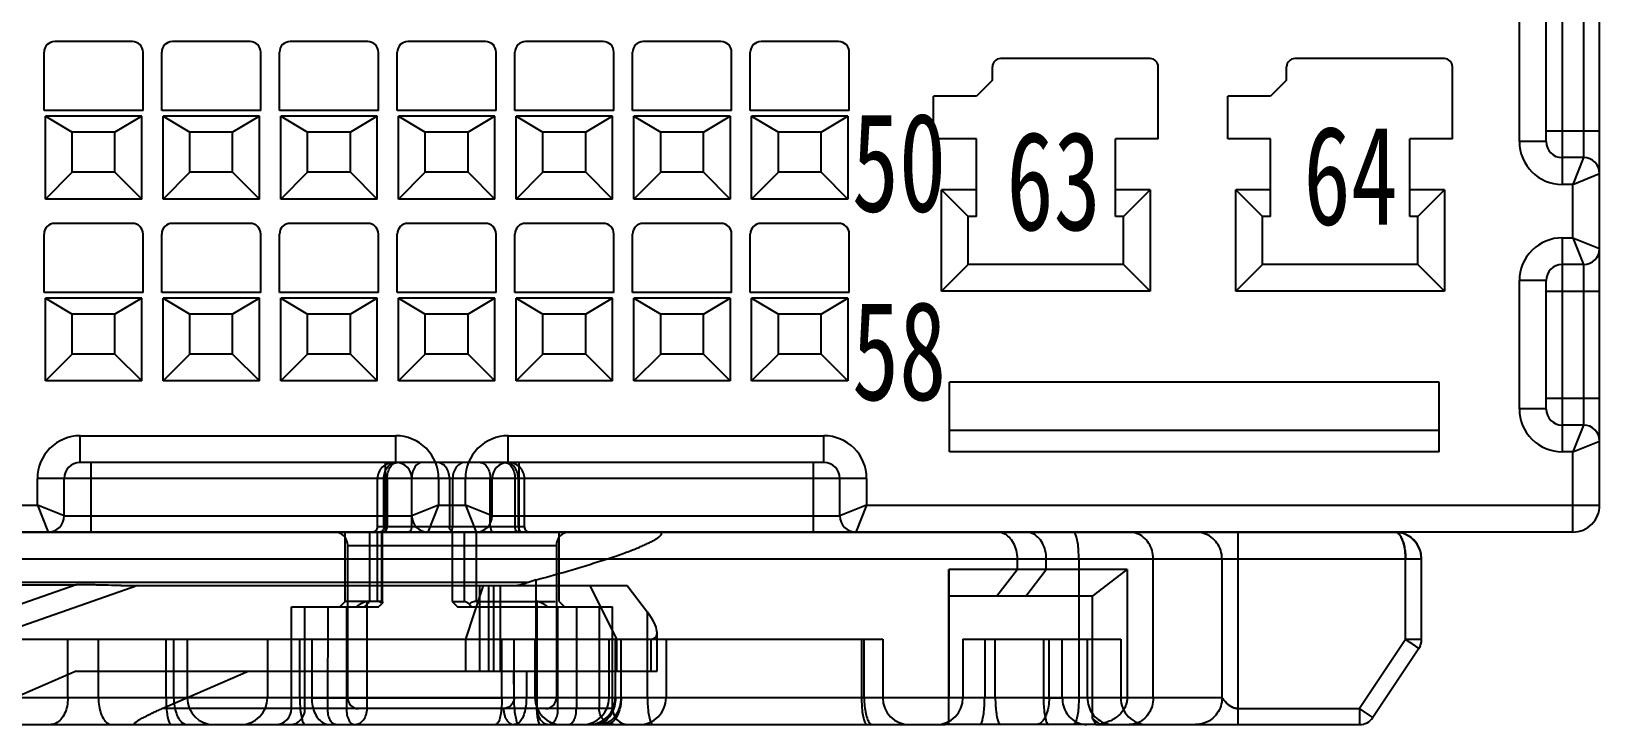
# Model space of a CAD drawing. Header units: inches. Extents: x 47316 to 59086, y 3141 to 11743.
# Drawn here: x 54623.1 to 54678.5, y 8585.9 to 8610.3 of the extents above; entities that cross this region are included whole.
import ezdxf

# ---------------------------------------------------------------- set-up
doc = ezdxf.new("R2010")
doc.units = ezdxf.units.IN
doc.header["$MEASUREMENT"] = 0
doc.layers.add('___SHELL', color=7, linetype='Continuous')
doc.styles.add('MtX_SimHei', font='')
doc.styles.get('MtX_SimHei').set_extended_font_data('SimHei')

msp = doc.modelspace()

# ---------------------------------------------------------------- linework, layer by layer
at = {"layer": '___SHELL', "color": 0, "lineweight": -2}
for p, q in [((54678.481, 8593.603), (54678.481, 8644.816)), ((54677.158, 8627.619), (54677.158, 8604.942)), ((54677.914, 8626.674), (54677.914, 8605.887)), ((54675.646, 8606.453), (54675.646, 8626.107)), ((54676.591, 8606.453), (54676.591, 8626.107)), ((54626.654, 8609.987), (54623.914, 8609.987)), ((54630.811, 8609.987), (54628.071, 8609.987)), ((54634.969, 8609.987), (54632.229, 8609.987)), ((54639.126, 8609.987), (54636.386, 8609.987)), ((54643.284, 8609.987), (54640.544, 8609.987)), ((54647.441, 8609.987), (54644.701, 8609.987)), ((54651.599, 8609.987), (54648.859, 8609.987)), ((54623.536, 8607.55), (54623.536, 8609.609)), ((54627.032, 8607.55), (54627.032, 8609.609)), ((54627.693, 8607.55), (54627.693, 8609.609)), ((54631.189, 8607.55), (54631.189, 8609.609)), ((54631.851, 8607.55), (54631.851, 8609.609)), ((54635.347, 8607.55), (54635.347, 8609.609)), ((54636.008, 8607.55), (54636.008, 8609.609)), ((54639.504, 8607.55), (54639.504, 8609.609)), ((54640.166, 8607.55), (54640.166, 8609.609)), ((54643.662, 8607.55), (54643.662, 8609.609)), ((54644.323, 8607.55), (54644.323, 8609.609)), ((54647.819, 8607.55), (54647.819, 8609.609)), ((54648.481, 8607.55), (54648.481, 8609.609)), ((54651.977, 8607.55), (54651.977, 8609.609)), ((54662.607, 8609.383), (54657.315, 8609.383)), ((54673, 8609.383), (54667.709, 8609.383)), ((54657.032, 8608.627), (54657.032, 8609.099)), ((54662.89, 8606.548), (54662.89, 8609.099)), ((54667.425, 8608.627), (54667.425, 8609.099)), ((54673.284, 8606.548), (54673.284, 8609.099)), ((54657.032, 8608.627), (54656.465, 8608.06)), ((54667.425, 8608.627), (54666.859, 8608.06)), ((54656.465, 8608.06), (54654.953, 8608.06)), ((54654.953, 8606.548), (54654.953, 8608.06)), ((54666.859, 8608.06), (54665.347, 8608.06)), ((54665.347, 8606.548), (54665.347, 8608.06)), ((54627.032, 8607.55), (54623.536, 8607.55)), ((54626.985, 8607.351), (54623.583, 8607.351)), ((54623.583, 8607.351), (54624.528, 8606.784)), ((54623.583, 8604.422), (54623.583, 8607.351)), ((54626.985, 8607.351), (54626.04, 8606.784)), ((54626.985, 8604.422), (54626.985, 8607.351)), ((54631.189, 8607.55), (54627.693, 8607.55)), ((54631.142, 8607.351), (54627.74, 8607.351)), ((54627.74, 8607.351), (54628.685, 8606.784)), ((54627.74, 8604.422), (54627.74, 8607.351)), ((54631.142, 8607.351), (54630.197, 8606.784)), ((54631.142, 8604.422), (54631.142, 8607.351)), ((54635.347, 8607.55), (54631.851, 8607.55)), ((54635.299, 8607.351), (54631.898, 8607.351)), ((54631.898, 8607.351), (54632.843, 8606.784)), ((54631.898, 8604.422), (54631.898, 8607.351)), ((54635.299, 8607.351), (54634.355, 8606.784)), ((54635.299, 8604.422), (54635.299, 8607.351)), ((54639.504, 8607.55), (54636.008, 8607.55)), ((54639.457, 8607.351), (54636.055, 8607.351)), ((54636.055, 8607.351), (54637, 8606.784)), ((54636.055, 8604.422), (54636.055, 8607.351)), ((54639.457, 8607.351), (54638.512, 8606.784)), ((54639.457, 8604.422), (54639.457, 8607.351)), ((54643.662, 8607.55), (54640.166, 8607.55)), ((54643.614, 8607.351), (54640.213, 8607.351)), ((54640.213, 8607.351), (54641.158, 8606.784)), ((54640.213, 8604.422), (54640.213, 8607.351)), ((54643.614, 8607.351), (54642.67, 8606.784)), ((54643.614, 8604.422), (54643.614, 8607.351)), ((54647.819, 8607.55), (54644.323, 8607.55)), ((54647.772, 8607.351), (54644.37, 8607.351)), ((54644.37, 8607.351), (54645.315, 8606.784)), ((54644.37, 8604.422), (54644.37, 8607.351)), ((54646.827, 8606.784), (54647.772, 8607.351)), ((54647.772, 8607.351), (54647.772, 8604.422)), ((54651.977, 8607.55), (54648.481, 8607.55)), ((54651.929, 8607.351), (54648.528, 8607.351)), ((54648.528, 8607.351), (54649.473, 8606.784)), ((54648.528, 8604.422), (54648.528, 8607.351)), ((54650.985, 8606.784), (54651.929, 8607.351)), ((54651.929, 8607.351), (54651.929, 8604.422)), ((54626.04, 8606.784), (54624.528, 8606.784)), ((54624.528, 8605.367), (54624.528, 8606.784)), ((54626.04, 8605.367), (54626.04, 8606.784)), ((54630.197, 8606.784), (54628.685, 8606.784)), ((54628.685, 8605.367), (54628.685, 8606.784)), ((54630.197, 8605.367), (54630.197, 8606.784)), ((54634.355, 8606.784), (54632.843, 8606.784)), ((54632.843, 8605.367), (54632.843, 8606.784)), ((54634.355, 8605.367), (54634.355, 8606.784)), ((54638.512, 8606.784), (54637, 8606.784)), ((54637, 8605.367), (54637, 8606.784)), ((54638.512, 8605.367), (54638.512, 8606.784)), ((54642.67, 8606.784), (54641.158, 8606.784)), ((54641.158, 8605.367), (54641.158, 8606.784)), ((54642.67, 8605.367), (54642.67, 8606.784)), ((54646.827, 8606.784), (54645.315, 8606.784)), ((54645.315, 8605.367), (54645.315, 8606.784)), ((54646.827, 8605.367), (54646.827, 8606.784)), ((54650.985, 8606.784), (54649.473, 8606.784)), ((54649.473, 8605.367), (54649.473, 8606.784)), ((54650.985, 8605.367), (54650.985, 8606.784)), ((54656.465, 8606.548), (54654.953, 8606.548)), ((54656.465, 8603.808), (54656.465, 8606.548)), ((54662.89, 8606.548), (54661.378, 8606.548)), ((54661.378, 8603.808), (54661.378, 8606.548)), ((54666.859, 8606.548), (54665.347, 8606.548)), ((54666.859, 8603.808), (54666.859, 8606.548)), ((54673.284, 8606.548), (54671.772, 8606.548)), ((54671.772, 8603.808), (54671.772, 8606.548)), ((54676.591, 8606.831), (54678.481, 8606.831)), ((54676.591, 8606.453), (54675.646, 8606.453)), ((54677.914, 8605.887), (54677.158, 8605.887)), ((54677.914, 8605.887), (54677.536, 8604.942)), ((54623.583, 8604.422), (54624.528, 8605.367)), ((54626.04, 8605.367), (54624.528, 8605.367)), ((54626.04, 8605.367), (54626.985, 8604.422)), ((54627.74, 8604.422), (54628.685, 8605.367)), ((54630.197, 8605.367), (54628.685, 8605.367)), ((54630.197, 8605.367), (54631.142, 8604.422)), ((54631.898, 8604.422), (54632.843, 8605.367)), ((54634.355, 8605.367), (54632.843, 8605.367)), ((54634.355, 8605.367), (54635.299, 8604.422)), ((54636.055, 8604.422), (54637, 8605.367)), ((54638.512, 8605.367), (54637, 8605.367)), ((54638.512, 8605.367), (54639.457, 8604.422)), ((54640.213, 8604.422), (54641.158, 8605.367)), ((54642.67, 8605.367), (54641.158, 8605.367)), ((54642.67, 8605.367), (54643.614, 8604.422)), ((54644.37, 8604.422), (54645.315, 8605.367)), ((54646.827, 8605.367), (54645.315, 8605.367)), ((54646.827, 8605.367), (54647.772, 8604.422)), ((54648.528, 8604.422), (54649.473, 8605.367)), ((54650.985, 8605.367), (54649.473, 8605.367)), ((54650.985, 8605.367), (54651.929, 8604.422)), ((54677.536, 8604.942), (54677.158, 8604.942)), ((54677.536, 8604.942), (54678.481, 8605.32)), ((54677.536, 8603.052), (54677.536, 8604.942)), ((54626.985, 8604.422), (54623.583, 8604.422)), ((54631.142, 8604.422), (54627.74, 8604.422)), ((54635.299, 8604.422), (54631.898, 8604.422)), ((54639.457, 8604.422), (54636.055, 8604.422)), ((54643.614, 8604.422), (54640.213, 8604.422)), ((54647.772, 8604.422), (54644.37, 8604.422)), ((54651.929, 8604.422), (54648.528, 8604.422)), ((54656.465, 8604.753), (54655.236, 8604.753)), ((54655.236, 8604.753), (54656.181, 8603.808)), ((54655.236, 8601.162), (54655.236, 8604.753)), ((54662.607, 8604.753), (54661.378, 8604.753)), ((54661.662, 8603.808), (54662.607, 8604.753)), ((54662.607, 8604.753), (54662.607, 8601.162)), ((54666.859, 8604.753), (54665.63, 8604.753)), ((54665.63, 8604.753), (54666.575, 8603.808)), ((54665.63, 8601.162), (54665.63, 8604.753)), ((54673, 8604.753), (54671.772, 8604.753)), ((54672.055, 8603.808), (54673, 8604.753)), ((54673, 8604.753), (54673, 8601.162)), ((54656.465, 8603.808), (54656.181, 8603.808)), ((54656.181, 8602.107), (54656.181, 8603.808)), ((54661.662, 8603.808), (54661.378, 8603.808)), ((54661.662, 8602.107), (54661.662, 8603.808)), ((54666.859, 8603.808), (54666.575, 8603.808)), ((54666.575, 8602.107), (54666.575, 8603.808)), ((54672.055, 8603.808), (54671.772, 8603.808)), ((54672.055, 8602.107), (54672.055, 8603.808)), ((54626.654, 8603.562), (54623.914, 8603.562)), ((54630.811, 8603.562), (54628.071, 8603.562)), ((54634.969, 8603.562), (54632.229, 8603.562)), ((54639.126, 8603.562), (54636.386, 8603.562)), ((54643.284, 8603.562), (54640.544, 8603.562)), ((54647.441, 8603.562), (54644.701, 8603.562)), ((54651.599, 8603.562), (54648.859, 8603.562)), ((54623.536, 8601.124), (54623.536, 8603.184)), ((54627.032, 8601.124), (54627.032, 8603.184)), ((54627.693, 8601.124), (54627.693, 8603.184)), ((54631.189, 8601.124), (54631.189, 8603.184)), ((54631.851, 8601.124), (54631.851, 8603.184)), ((54635.347, 8601.124), (54635.347, 8603.184)), ((54636.008, 8601.124), (54636.008, 8603.184)), ((54639.504, 8601.124), (54639.504, 8603.184)), ((54640.166, 8601.124), (54640.166, 8603.184)), ((54643.662, 8601.124), (54643.662, 8603.184)), ((54644.323, 8601.124), (54644.323, 8603.184)), ((54647.819, 8601.124), (54647.819, 8603.184)), ((54648.481, 8601.124), (54648.481, 8603.184)), ((54651.977, 8601.124), (54651.977, 8603.184)), ((54677.158, 8603.052), (54677.536, 8603.052)), ((54677.158, 8603.052), (54677.158, 8595.493)), ((54677.536, 8603.052), (54677.914, 8602.107)), ((54677.536, 8603.052), (54678.481, 8602.674)), ((54656.181, 8602.107), (54655.236, 8601.162)), ((54661.662, 8602.107), (54656.181, 8602.107)), ((54661.662, 8602.107), (54662.607, 8601.162)), ((54666.575, 8602.107), (54665.63, 8601.162)), ((54672.055, 8602.107), (54666.575, 8602.107)), ((54672.055, 8602.107), (54673, 8601.162)), ((54677.914, 8602.107), (54677.158, 8602.107)), ((54677.914, 8602.107), (54677.914, 8596.438)), ((54676.591, 8601.54), (54675.646, 8601.54)), ((54675.646, 8597.005), (54675.646, 8601.54)), ((54676.591, 8597.005), (54676.591, 8601.54)), ((54627.032, 8601.124), (54623.536, 8601.124)), ((54631.189, 8601.124), (54627.693, 8601.124)), ((54635.347, 8601.124), (54631.851, 8601.124)), ((54639.504, 8601.124), (54636.008, 8601.124)), ((54643.662, 8601.124), (54640.166, 8601.124)), ((54647.819, 8601.124), (54644.323, 8601.124)), ((54651.977, 8601.124), (54648.481, 8601.124)), ((54662.607, 8601.162), (54655.236, 8601.162)), ((54673, 8601.162), (54665.63, 8601.162)), ((54676.591, 8601.162), (54678.481, 8601.162)), ((54626.985, 8600.926), (54623.583, 8600.926)), ((54623.583, 8600.926), (54624.528, 8600.359)), ((54623.583, 8597.997), (54623.583, 8600.926)), ((54626.985, 8600.926), (54626.04, 8600.359)), ((54626.985, 8597.997), (54626.985, 8600.926)), ((54631.142, 8600.926), (54627.74, 8600.926)), ((54627.74, 8600.926), (54628.685, 8600.359)), ((54627.74, 8597.997), (54627.74, 8600.926)), ((54631.142, 8600.926), (54630.197, 8600.359)), ((54631.142, 8597.997), (54631.142, 8600.926)), ((54635.299, 8600.926), (54631.898, 8600.926)), ((54631.898, 8600.926), (54632.843, 8600.359)), ((54631.898, 8597.997), (54631.898, 8600.926)), ((54635.299, 8600.926), (54634.355, 8600.359)), ((54635.299, 8597.997), (54635.299, 8600.926)), ((54639.457, 8600.926), (54636.055, 8600.926)), ((54636.055, 8600.926), (54637, 8600.359)), ((54636.055, 8597.997), (54636.055, 8600.926)), ((54639.457, 8600.926), (54638.512, 8600.359)), ((54639.457, 8597.997), (54639.457, 8600.926)), ((54643.614, 8600.926), (54640.213, 8600.926)), ((54640.213, 8600.926), (54641.158, 8600.359)), ((54640.213, 8597.997), (54640.213, 8600.926)), ((54643.614, 8600.926), (54642.67, 8600.359)), ((54643.614, 8597.997), (54643.614, 8600.926)), ((54647.772, 8600.926), (54644.37, 8600.926)), ((54644.37, 8600.926), (54645.315, 8600.359)), ((54644.37, 8597.997), (54644.37, 8600.926)), ((54646.827, 8600.359), (54647.772, 8600.926)), ((54647.772, 8600.926), (54647.772, 8597.997)), ((54651.929, 8600.926), (54648.528, 8600.926)), ((54648.528, 8600.926), (54649.473, 8600.359)), ((54648.528, 8597.997), (54648.528, 8600.926)), ((54650.985, 8600.359), (54651.929, 8600.926)), ((54651.929, 8600.926), (54651.929, 8597.997)), ((54626.04, 8600.359), (54624.528, 8600.359)), ((54624.528, 8598.942), (54624.528, 8600.359)), ((54626.04, 8598.942), (54626.04, 8600.359)), ((54630.197, 8600.359), (54628.685, 8600.359)), ((54628.685, 8598.942), (54628.685, 8600.359)), ((54630.197, 8598.942), (54630.197, 8600.359)), ((54634.355, 8600.359), (54632.843, 8600.359)), ((54632.843, 8598.942), (54632.843, 8600.359)), ((54634.355, 8598.942), (54634.355, 8600.359)), ((54638.512, 8600.359), (54637, 8600.359)), ((54637, 8598.942), (54637, 8600.359)), ((54638.512, 8598.942), (54638.512, 8600.359)), ((54642.67, 8600.359), (54641.158, 8600.359)), ((54641.158, 8598.942), (54641.158, 8600.359)), ((54642.67, 8598.942), (54642.67, 8600.359)), ((54646.827, 8600.359), (54645.315, 8600.359)), ((54645.315, 8598.942), (54645.315, 8600.359)), ((54646.827, 8598.942), (54646.827, 8600.359)), ((54650.985, 8600.359), (54649.473, 8600.359)), ((54649.473, 8598.942), (54649.473, 8600.359)), ((54650.985, 8598.942), (54650.985, 8600.359)), ((54623.583, 8597.997), (54624.528, 8598.942)), ((54626.04, 8598.942), (54624.528, 8598.942)), ((54626.04, 8598.942), (54626.985, 8597.997)), ((54627.74, 8597.997), (54628.685, 8598.942)), ((54630.197, 8598.942), (54628.685, 8598.942)), ((54630.197, 8598.942), (54631.142, 8597.997)), ((54631.898, 8597.997), (54632.843, 8598.942)), ((54634.355, 8598.942), (54632.843, 8598.942)), ((54634.355, 8598.942), (54635.299, 8597.997)), ((54636.055, 8597.997), (54637, 8598.942)), ((54638.512, 8598.942), (54637, 8598.942)), ((54638.512, 8598.942), (54639.457, 8597.997)), ((54640.213, 8597.997), (54641.158, 8598.942)), ((54642.67, 8598.942), (54641.158, 8598.942)), ((54642.67, 8598.942), (54643.614, 8597.997)), ((54644.37, 8597.997), (54645.315, 8598.942)), ((54646.827, 8598.942), (54645.315, 8598.942)), ((54646.827, 8598.942), (54647.772, 8597.997)), ((54648.528, 8597.997), (54649.473, 8598.942)), ((54650.985, 8598.942), (54649.473, 8598.942)), ((54650.985, 8598.942), (54651.929, 8597.997)), ((54626.985, 8597.997), (54623.583, 8597.997)), ((54631.142, 8597.997), (54627.74, 8597.997)), ((54635.299, 8597.997), (54631.898, 8597.997)), ((54639.457, 8597.997), (54636.055, 8597.997)), ((54643.614, 8597.997), (54640.213, 8597.997)), ((54647.772, 8597.997), (54644.37, 8597.997)), ((54651.929, 8597.997), (54648.528, 8597.997)), ((54672.811, 8597.95), (54655.52, 8597.95)), ((54655.52, 8595.493), (54655.52, 8597.95)), ((54672.811, 8595.493), (54672.811, 8597.95)), ((54676.591, 8597.383), (54678.481, 8597.383)), ((54676.591, 8597.005), (54675.646, 8597.005)), ((54624.811, 8596.06), (54635.961, 8596.06)), ((54624.811, 8595.115), (54624.811, 8596.06)), ((54635.961, 8595.115), (54635.961, 8596.06)), ((54639.929, 8596.06), (54651.079, 8596.06)), ((54639.929, 8595.115), (54639.929, 8596.06)), ((54651.079, 8595.115), (54651.079, 8596.06)), ((54672.811, 8596.25), (54655.52, 8596.25)), ((54677.914, 8596.438), (54677.158, 8596.438)), ((54677.914, 8596.438), (54677.536, 8595.493)), ((54672.811, 8595.493), (54655.52, 8595.493)), ((54677.536, 8595.493), (54677.158, 8595.493)), ((54677.536, 8595.493), (54678.481, 8595.871)), ((54677.536, 8592.658), (54677.536, 8595.493)), ((54635.961, 8595.115), (54624.811, 8595.115)), ((54625.189, 8595.115), (54625.189, 8592.658)), ((54635.583, 8595.115), (54635.583, 8592.658)), ((54639.937, 8595.115), (54635.883, 8595.115)), ((54651.079, 8595.115), (54639.929, 8595.115)), ((54640.307, 8595.115), (54640.307, 8592.658)), ((54650.701, 8595.115), (54650.701, 8592.658)), ((54623.299, 8593.603), (54623.3, 8594.548)), ((54637.473, 8594.548), (54623.299, 8594.548)), ((54624.244, 8593.225), (54624.244, 8594.548)), ((54640.504, 8594.548), (54635.316, 8594.548)), ((54635.316, 8592.847), (54635.316, 8594.548)), ((54635.537, 8592.847), (54635.537, 8594.548)), ((54635.654, 8594.548), (54635.654, 8592.847)), ((54636.523, 8592.847), (54636.523, 8594.548)), ((54636.528, 8593.225), (54636.528, 8594.548)), ((54637.473, 8594.548), (54637.473, 8593.603)), ((54637.854, 8594.548), (54637.854, 8592.847)), ((54637.967, 8594.548), (54637.967, 8592.847)), ((54652.591, 8594.548), (54638.418, 8594.548)), ((54638.418, 8593.603), (54638.418, 8594.548)), ((54639.298, 8592.847), (54639.298, 8594.548)), ((54639.362, 8593.225), (54639.362, 8594.548)), ((54640.167, 8594.548), (54640.167, 8592.847)), ((54640.283, 8594.548), (54640.283, 8592.847)), ((54640.504, 8592.847), (54640.504, 8594.548)), ((54651.646, 8593.225), (54651.646, 8594.548)), ((54652.591, 8594.548), (54652.591, 8593.603)), ((54597.315, 8593.603), (54623.299, 8593.603)), ((54623.299, 8593.603), (54623.677, 8592.658)), ((54624.244, 8593.225), (54623.299, 8593.603)), ((54624.244, 8593.225), (54636.528, 8593.225)), ((54637.473, 8593.603), (54636.528, 8593.225)), ((54637.473, 8593.603), (54637.095, 8592.658)), ((54637.473, 8593.603), (54638.418, 8593.603)), ((54638.418, 8593.603), (54638.796, 8592.658)), ((54639.362, 8593.225), (54638.418, 8593.603)), ((54639.362, 8593.225), (54651.646, 8593.225)), ((54652.591, 8593.603), (54651.646, 8593.225)), ((54652.591, 8593.603), (54652.213, 8592.658)), ((54652.591, 8593.603), (54678.481, 8593.603)), ((54640.504, 8592.847), (54635.316, 8592.847)), ((54636.523, 8592.852), (54635.654, 8592.847)), ((54640.167, 8592.847), (54639.298, 8592.852)), ((54575.504, 8592.658), (54671.247, 8592.658)), ((54677.536, 8592.658), (54598.26, 8592.658)), ((54634.166, 8590.202), (54634.166, 8592.658)), ((54634.26, 8592.186), (54641.63, 8592.186)), ((54634.26, 8586.8), (54634.26, 8592.186)), ((54635.031, 8592.658), (54635.031, 8590.202)), ((54635.318, 8590.202), (54635.318, 8592.658)), ((54635.469, 8590.202), (54635.47, 8592.658)), ((54635.491, 8590.181), (54635.491, 8592.658)), ((54637.945, 8592.658), (54637.945, 8590.202)), ((54638.384, 8590.202), (54638.384, 8592.658)), ((54638.802, 8592.658), (54638.802, 8590.201)), ((54641.63, 8592.186), (54641.63, 8586.8)), ((54641.725, 8590.202), (54641.725, 8592.658)), ((54665.706, 8592.658), (54665.706, 8585.855)), ((54671.558, 8592.605), (54671.248, 8592.658)), ((54671.824, 8592.461), (54671.558, 8592.605)), ((54671.83, 8592.457), (54671.563, 8592.604)), ((54672.025, 8592.249), (54671.824, 8592.461)), ((54672.029, 8592.243), (54671.83, 8592.457)), ((54672.15, 8591.992), (54672.025, 8592.249)), ((54672.151, 8591.987), (54672.029, 8592.243)), ((54580.024, 8591.713), (54672.192, 8591.713)), ((54657.918, 8591.335), (54657.915, 8591.713)), ((54658.936, 8591.335), (54658.936, 8591.713)), ((54660.084, 8591.713), (54660.084, 8586.8)), ((54662.715, 8586.8), (54662.715, 8591.713)), ((54665.143, 8586.8), (54665.143, 8591.713)), ((54671.625, 8588.861), (54671.625, 8591.713)), ((54672.192, 8591.713), (54672.15, 8591.992)), ((54672.192, 8588.861), (54672.192, 8591.713)), ((54661.793, 8591.335), (54655.492, 8591.335)), ((54655.492, 8591.335), (54655.492, 8586.8)), ((54655.496, 8590.39), (54655.492, 8591.335)), ((54657.918, 8591.335), (54657.194, 8590.39)), ((54658.212, 8590.39), (54658.936, 8591.335)), ((54661.793, 8591.335), (54661.793, 8586.8)), ((54640.605, 8590.873), (54609.419, 8590.868)), ((54609.506, 8590.795), (54624.67, 8590.795)), ((54626.846, 8590.768), (54619.287, 8588.123)), ((54624.67, 8590.795), (54619.734, 8589.068)), ((54626.246, 8590.769), (54644.126, 8590.768)), ((54639.042, 8590.768), (54638.427, 8588.879)), ((54638.915, 8590.768), (54638.915, 8587.745)), ((54639.247, 8587.745), (54639.247, 8590.768)), ((54639.422, 8587.745), (54639.422, 8590.768)), ((54639.647, 8590.768), (54639.647, 8587.745)), ((54640.921, 8590.969), (54640.6, 8590.869)), ((54640.921, 8586.8), (54640.921, 8590.969)), ((54642.808, 8590.768), (54643.752, 8588.879)), ((54644.126, 8590.768), (54644.85, 8589.824)), ((54632.276, 8590.013), (54635.35, 8590.013)), ((54632.276, 8586.422), (54632.276, 8590.013)), ((54632.751, 8586.422), (54632.751, 8590.013)), ((54633.554, 8590.013), (54633.55, 8586.422)), ((54634.166, 8590.202), (54633.977, 8590.013)), ((54635.469, 8590.202), (54634.166, 8590.202)), ((54634.213, 8590.013), (54634.213, 8586.422)), ((54634.946, 8586.422), (54634.946, 8590.202)), ((54635.35, 8590.013), (54635.468, 8590.117)), ((54637.945, 8590.202), (54638.384, 8590.202)), ((54638.142, 8590.013), (54643.614, 8590.013)), ((54638.546, 8590.116), (54638.628, 8590.012)), ((54638.802, 8590.201), (54641.589, 8590.201)), ((54640.944, 8590.203), (54640.944, 8586.422)), ((54641.677, 8586.422), (54641.677, 8590.013)), ((54641.725, 8590.202), (54641.914, 8590.013)), ((54642.338, 8590.013), (54642.337, 8586.422)), ((54643.139, 8590.013), (54643.138, 8586.422)), ((54643.614, 8586.422), (54643.614, 8590.013)), ((54655.495, 8585.872), (54655.495, 8590.39)), ((54659.751, 8590.39), (54655.496, 8590.39)), ((54660.57, 8590.392), (54659.751, 8590.39)), ((54660.57, 8586.071), (54660.57, 8590.392)), ((54644.85, 8586.8), (54644.85, 8589.824)), ((54619.142, 8588.879), (54653.158, 8588.879)), ((54624.376, 8586.8), (54624.376, 8588.879)), ((54625.456, 8586.8), (54625.456, 8588.879)), ((54627.842, 8588.879), (54627.842, 8586.8)), ((54628.118, 8586.8), (54628.118, 8588.879)), ((54628.591, 8588.879), (54628.591, 8586.8)), ((54631.425, 8588.879), (54631.425, 8586.8)), ((54632.567, 8586.8), (54632.567, 8588.879)), ((54632.99, 8588.879), (54632.99, 8586.8)), ((54638.427, 8588.879), (54638.427, 8587.745)), ((54639.709, 8586.8), (54639.709, 8588.879)), ((54640.126, 8588.879), (54640.126, 8586.8)), ((54640.874, 8588.879), (54640.874, 8586.8)), ((54643.494, 8586.8), (54643.494, 8588.879)), ((54643.709, 8588.879), (54643.709, 8586.8)), ((54643.718, 8586.8), (54643.718, 8588.879)), ((54643.752, 8588.879), (54643.752, 8587.745)), ((54643.911, 8588.879), (54643.908, 8586.8)), ((54643.917, 8586.8), (54643.917, 8588.879)), ((54644.967, 8588.879), (54644.967, 8587.745)), ((54645.188, 8587.745), (54645.188, 8589.1)), ((54645.504, 8588.879), (54645.504, 8586.8)), ((54652.409, 8588.879), (54652.409, 8586.8)), ((54652.505, 8586.8), (54652.505, 8588.879)), ((54653.158, 8588.879), (54653.158, 8586.8)), ((54655.992, 8588.879), (54661.567, 8588.879)), ((54655.992, 8588.879), (54655.992, 8586.8)), ((54656.759, 8588.879), (54656.759, 8586.8)), ((54657.134, 8586.8), (54657.134, 8588.879)), ((54658.835, 8588.879), (54658.835, 8586.8)), ((54659.036, 8586.8), (54659.036, 8588.879)), ((54659.5, 8586.8), (54659.5, 8588.879)), ((54660.393, 8586.8), (54660.393, 8588.879)), ((54661.567, 8588.879), (54661.567, 8586.8)), ((54671.625, 8588.861), (54669.999, 8586.422)), ((54672.192, 8588.861), (54671.625, 8588.861)), ((54671.625, 8588.861), (54672.097, 8588.547)), ((54672.097, 8588.547), (54670.47, 8586.108)), ((54624.675, 8587.745), (54622.503, 8586.8)), ((54624.675, 8587.745), (54645.188, 8587.745)), ((54627.708, 8586.422), (54630.748, 8587.745)), ((54640.139, 8586.8), (54640.129, 8587.745)), ((54640.581, 8587.745), (54640.581, 8586.8)), ((54665.143, 8586.8), (54560.559, 8586.8)), ((54632.99, 8586.8), (54639.709, 8586.8)), ((54641.63, 8586.8), (54634.26, 8586.8)), ((54655.495, 8585.854), (54655.492, 8586.8)), ((54658.835, 8586.8), (54659.5, 8586.8)), ((54643.614, 8586.422), (54627.708, 8586.422)), ((54641.252, 8586.422), (54634.638, 8586.422)), ((54660.821, 8585.875), (54660.57, 8586.071)), ((54660.57, 8586.071), (54660.684, 8585.855)), ((54665.706, 8586.422), (54669.999, 8586.422)), ((54670.47, 8586.108), (54669.999, 8586.422)), ((54669.999, 8586.422), (54669.999, 8585.855)), ((54560.559, 8585.855), (54655.361, 8585.855)), ((54660.685, 8585.855), (54655.361, 8585.855)), ((54655.495, 8585.854), (54655.495, 8585.872)), ((54660.685, 8585.855), (54669.999, 8585.855))]:
    msp.add_line(p, q, dxfattribs=at)
for centre, radius, start, end in [((54623.914, 8609.609), 0.378, 90.0022, 179.9978), ((54626.654, 8609.609), 0.378, 0.0022, 90), ((54628.071, 8609.609), 0.378, 90.0022, 179.9978), ((54630.811, 8609.609), 0.378, 0.0022, 90), ((54632.229, 8609.609), 0.378, 90.0022, 179.9978), ((54634.969, 8609.609), 0.378, 0.0022, 90), ((54636.386, 8609.609), 0.378, 90.0022, 179.9978), ((54639.126, 8609.609), 0.378, 0.0022, 90), ((54640.544, 8609.609), 0.378, 90.0022, 179.9978), ((54643.284, 8609.609), 0.378, 0.0022, 90), ((54644.701, 8609.609), 0.378, 90.0022, 179.9978), ((54647.441, 8609.609), 0.378, 0.0022, 90), ((54648.859, 8609.609), 0.378, 90.0022, 179.9978), ((54651.599, 8609.609), 0.378, 0.0022, 90), ((54657.315, 8609.099), 0.283, 90, 180), ((54662.607, 8609.099), 0.283, 0, 90), ((54667.709, 8609.099), 0.283, 90, 180), ((54673, 8609.099), 0.283, 0, 90), ((54677.158, 8606.453), 1.512, 180, 270), ((54677.158, 8606.453), 0.567, 180.005, 269.9965), ((54677.914, 8605.32), 0.567, 0.0051, 89.9932), ((54623.914, 8603.184), 0.378, 90.0022, 179.9978), ((54626.654, 8603.184), 0.378, 0.0022, 90), ((54628.071, 8603.184), 0.378, 90.0022, 179.9978), ((54630.811, 8603.184), 0.378, 0.0022, 90), ((54632.229, 8603.184), 0.378, 90.0022, 179.9978), ((54634.969, 8603.184), 0.378, 0.0022, 90), ((54636.386, 8603.184), 0.378, 90.0022, 179.9978), ((54639.126, 8603.184), 0.378, 0.0022, 90), ((54640.544, 8603.184), 0.378, 90.0022, 179.9978), ((54643.284, 8603.184), 0.378, 0.0022, 90), ((54644.701, 8603.184), 0.378, 90.0022, 179.9978), ((54647.441, 8603.184), 0.378, 0.0022, 90), ((54648.859, 8603.184), 0.378, 90.0022, 179.9978), ((54651.599, 8603.184), 0.378, 0.0022, 90), ((54677.158, 8601.54), 1.512, 89.9997, 180), ((54677.914, 8602.674), 0.567, 270.0034, 359.9948), ((54677.158, 8601.54), 0.567, 90.0068, 179.996), ((54677.158, 8597.005), 1.512, 179.9997, 270), ((54677.158, 8597.005), 0.567, 180.0052, 269.9967), ((54624.811, 8594.548), 1.512, 89.9997, 180), ((54635.961, 8594.548), 1.512, 359.9997, 90), ((54639.929, 8594.548), 1.512, 89.9997, 180), ((54651.079, 8594.548), 1.512, 360, 90), ((54677.914, 8595.871), 0.567, 0.0051, 89.9932), ((54624.811, 8594.548), 0.567, 90.0115, 180.001), ((54635.883, 8594.548), 0.567, 89.9991, 180), ((54635.961, 8594.548), 0.567, 0.0115, 90.001), ((54639.929, 8594.548), 0.567, 90.0115, 180.001), ((54639.937, 8594.548), 0.567, 360, 90.0009), ((54651.079, 8594.548), 0.567, 0.0115, 90.001), ((54623.677, 8593.225), 0.567, 270.006, 359.9932), ((54637.095, 8593.225), 0.567, 180.0044, 269.9929), ((54638.796, 8593.225), 0.567, 270.006, 359.9932), ((54652.213, 8593.225), 0.567, 180.0044, 269.9929), ((54677.536, 8593.603), 0.945, 269.9963, 0.0068), ((54635.127, 8592.847), 0.189, 269.8098, 0.0003), ((54640.693, 8592.847), 0.189, 179.9997, 270.1902), ((54633.788, 8592.186), 0.472, 0, 89.9318), ((54642.103, 8592.186), 0.472, 90.0682, 180), ((54671.247, 8591.713), 0.945, 0.0013, 89.9985), ((54626.376, 8644.78), 55.742, 285.1252, 287.8223), ((54585.731, 8688.658), 123.52, 307.29278, 308.00912), ((54668.541, 8560.377), 44.86, 138.3303, 138.6526), ((54677.187, 8630.917), 56.548, 226.056, 226.3327), ((54671.625, 8588.861), 0.567, 325.8431, 0.0001), ((54629.536, 8586.8), 0.945, 180, 269.9899), ((54630.481, 8586.8), 0.945, 270.0014, 0), ((54634.638, 8586.8), 0.378, 180.0015, 270.0275), ((54641.819, 8586.8), 0.945, 180, 269.9985), ((54641.252, 8586.8), 0.378, 269.989, 360), ((54642.549, 8586.8), 0.945, 270.0039, 0), ((54642.764, 8586.8), 0.945, 269.9979, 0.0044), ((54644.559, 8586.8), 0.945, 269.9827, 0), ((54654.103, 8586.8), 0.945, 180.0011, 269.9965), ((54655.048, 8586.8), 0.945, 270.0014, 359.9999), ((54662.512, 8586.8), 0.945, 179.9931, 269.995), ((54631.709, 8586.422), 0.567, 270.0274, 0.0001), ((54644.181, 8586.422), 0.567, 180, 269.9778), ((54669.999, 8586.422), 0.567, 270.0009, 326.3092)]:
    msp.add_arc(centre, radius, start, end, dxfattribs=at)
msp.add_ellipse((54644.243, 8589.824), major_axis=(-0.888, 0.888), ratio=0.36397, start_param=-3.490659, end_param=-1.919862, dxfattribs=at)
for points, knots in [([(54635.537, 8594.548), (54635.538, 8594.621), (54635.559, 8594.764), (54635.651, 8594.951), (54635.793, 8595.082), (54635.915, 8595.115), (54635.972, 8595.115)], [0, 0, 0, 0, 0.279579, 0.542937, 0.781242, 1, 1, 1, 1]), ([(54635.654, 8594.548), (54635.654, 8594.621), (54635.671, 8594.761), (54635.746, 8594.946), (54635.863, 8595.079), (54635.97, 8595.115), (54636.018, 8595.115)], [0, 0, 0, 0, 0.297486, 0.56965, 0.801478, 1, 1, 1, 1]), ([(54636.887, 8595.115), (54636.838, 8595.115), (54636.732, 8595.078), (54636.615, 8594.946), (54636.54, 8594.761), (54636.523, 8594.621), (54636.523, 8594.548)], [0, 0, 0, 0, 0.198554, 0.430429, 0.702557, 1, 1, 1, 1]), ([(54637.854, 8594.548), (54637.854, 8594.621), (54637.833, 8594.764), (54637.741, 8594.951), (54637.598, 8595.082), (54637.477, 8595.115), (54637.42, 8595.115)], [0, 0, 0, 0, 0.279651, 0.542981, 0.781224, 1, 1, 1, 1]), ([(54638.401, 8595.115), (54638.344, 8595.115), (54638.223, 8595.082), (54638.08, 8594.951), (54637.988, 8594.764), (54637.967, 8594.621), (54637.967, 8594.548)], [0, 0, 0, 0, 0.21875, 0.457049, 0.720398, 1, 1, 1, 1]), ([(54638.934, 8595.115), (54638.982, 8595.115), (54639.089, 8595.078), (54639.206, 8594.946), (54639.281, 8594.761), (54639.298, 8594.621), (54639.298, 8594.548)], [0, 0, 0, 0, 0.198551, 0.430427, 0.702556, 1, 1, 1, 1]), ([(54639.802, 8595.115), (54639.851, 8595.115), (54639.957, 8595.079), (54640.074, 8594.946), (54640.15, 8594.761), (54640.167, 8594.621), (54640.167, 8594.548)], [0, 0, 0, 0, 0.198505, 0.430395, 0.702592, 1, 1, 1, 1]), ([(54640.283, 8594.548), (54640.283, 8594.621), (54640.262, 8594.764), (54640.17, 8594.951), (54640.027, 8595.082), (54639.906, 8595.115), (54639.849, 8595.115)], [0, 0, 0, 0, 0.279573, 0.542927, 0.781227, 1, 1, 1, 1]), ([(54635.537, 8592.852), (54635.538, 8592.82), (54635.527, 8592.755), (54635.472, 8592.677), (54635.412, 8592.657), (54635.385, 8592.658)], [0, 0, 0, 0, 0.358019, 0.703345, 1, 1, 1, 1]), ([(54635.526, 8592.658), (54635.548, 8592.657), (54635.6, 8592.678), (54635.644, 8592.752), (54635.654, 8592.814), (54635.654, 8592.847)], [0, 0, 0, 0, 0.264635, 0.601903, 1, 1, 1, 1]), ([(54636.523, 8592.852), (54636.523, 8592.82), (54636.514, 8592.758), (54636.472, 8592.68), (54636.418, 8592.657), (54636.395, 8592.658)], [0, 0, 0, 0, 0.381429, 0.730371, 1, 1, 1, 1]), ([(54637.814, 8592.658), (54637.84, 8592.657), (54637.898, 8592.675), (54637.954, 8592.75), (54637.967, 8592.814), (54637.967, 8592.847)], [0, 0, 0, 0, 0.290071, 0.625638, 1, 1, 1, 1]), ([(54638.006, 8592.658), (54637.98, 8592.657), (54637.922, 8592.675), (54637.867, 8592.75), (54637.854, 8592.814), (54637.854, 8592.847)], [0, 0, 0, 0, 0.290071, 0.625638, 1, 1, 1, 1]), ([(54639.298, 8592.852), (54639.298, 8592.82), (54639.307, 8592.758), (54639.349, 8592.68), (54639.403, 8592.657), (54639.426, 8592.658)], [0, 0, 0, 0, 0.381429, 0.730371, 1, 1, 1, 1]), ([(54640.295, 8592.658), (54640.273, 8592.657), (54640.221, 8592.678), (54640.177, 8592.752), (54640.167, 8592.814), (54640.167, 8592.847)], [0, 0, 0, 0, 0.264635, 0.601903, 1, 1, 1, 1]), ([(54640.283, 8592.852), (54640.283, 8592.82), (54640.294, 8592.755), (54640.348, 8592.677), (54640.408, 8592.657), (54640.435, 8592.658)], [0, 0, 0, 0, 0.35863, 0.704545, 1, 1, 1, 1]), ([(54643.437, 8591.713), (54643.534, 8591.744), (54643.717, 8591.805), (54643.977, 8591.896), (54644.21, 8591.982), (54644.417, 8592.063), (54644.601, 8592.139), (54644.763, 8592.211), (54644.904, 8592.278), (54645.026, 8592.34), (54645.128, 8592.398), (54645.21, 8592.45), (54645.273, 8592.497), (54645.315, 8592.538), (54645.34, 8592.573), (54645.344, 8592.607), (54645.322, 8592.633), (54645.282, 8592.648), (54645.224, 8592.657), (54645.179, 8592.658), (54645.154, 8592.658)], [0, 0, 0, 0, 0.130219, 0.247729, 0.353549, 0.448576, 0.533583, 0.609222, 0.676015, 0.734341, 0.784415, 0.826267, 0.859766, 0.884782, 0.901846, 0.913605, 0.925268, 0.942141, 0.966908, 1, 1, 1, 1]), ([(54657.917, 8591.713), (54657.917, 8591.811), (54657.895, 8592.005), (54657.794, 8592.269), (54657.634, 8592.483), (54657.429, 8592.624), (54657.27, 8592.658), (54657.194, 8592.658)], [0, 0, 0, 0, 0.224291, 0.440028, 0.640875, 0.825753, 1, 1, 1, 1]), ([(54658.936, 8591.713), (54658.936, 8591.811), (54658.913, 8592.005), (54658.812, 8592.269), (54658.653, 8592.483), (54658.447, 8592.624), (54658.288, 8592.658), (54658.212, 8592.658)], [0, 0, 0, 0, 0.224308, 0.43999, 0.640832, 0.825684, 1, 1, 1, 1]), ([(54660.084, 8591.713), (54660.084, 8591.811), (54660.078, 8591.997), (54660.054, 8592.252), (54660.011, 8592.458), (54659.971, 8592.591), (54659.913, 8592.658), (54659.888, 8592.658)], [0, 0, 0, 0, 0.295289, 0.562371, 0.776388, 0.922809, 1, 1, 1, 1]), ([(54662.715, 8591.713), (54662.715, 8591.812), (54662.687, 8592.008), (54662.565, 8592.274), (54662.375, 8592.488), (54662.132, 8592.626), (54661.95, 8592.658), (54661.861, 8592.658)], [0, 0, 0, 0, 0.209478, 0.415472, 0.615593, 0.809737, 1, 1, 1, 1]), ([(54665.143, 8591.713), (54665.143, 8591.812), (54665.112, 8592.01), (54664.977, 8592.278), (54664.766, 8592.49), (54664.5, 8592.627), (54664.303, 8592.658), (54664.205, 8592.658)], [0, 0, 0, 0, 0.200751, 0.401232, 0.601277, 0.800886, 1, 1, 1, 1]), ([(54665.143, 8591.713), (54665.143, 8591.812), (54665.112, 8592.01), (54664.977, 8592.278), (54664.766, 8592.49), (54664.5, 8592.627), (54664.303, 8592.658), (54664.205, 8592.658)], [0, 0, 0, 0, 0.200694, 0.401145, 0.60114, 0.800715, 1, 1, 1, 1]), ([(54671.247, 8592.658), (54671.259, 8592.658), (54671.301, 8592.653), (54671.356, 8592.622), (54671.404, 8592.575), (54671.456, 8592.506), (54671.514, 8592.394), (54671.557, 8592.262), (54671.585, 8592.141), (54671.602, 8592.04), (54671.615, 8591.934), (54671.623, 8591.824), (54671.625, 8591.75), (54671.625, 8591.713)], [0, 0, 0, 0, 0.033485, 0.116365, 0.165533, 0.221086, 0.35288, 0.512575, 0.601983, 0.696709, 0.795693, 0.897668, 1, 1, 1, 1]), ([(54671.625, 8591.713), (54671.625, 8591.806), (54671.614, 8591.991), (54671.566, 8592.249), (54671.487, 8592.459), (54671.389, 8592.608), (54671.292, 8592.658), (54671.247, 8592.658)], [0, 0, 0, 0, 0.257928, 0.510665, 0.724461, 0.875706, 1, 1, 1, 1]), ([(54626.253, 8590.767), (54626.102, 8590.766), (54625.774, 8590.778), (54625.246, 8590.791), (54624.87, 8590.795), (54624.67, 8590.795)], [0, 0, 0, 0, 0.286896, 0.620938, 1, 1, 1, 1]), ([(54640.1, 8590.769), (54640.153, 8590.768), (54640.262, 8590.777), (54640.431, 8590.812), (54640.545, 8590.851), (54640.605, 8590.873)], [0, 0, 0, 0, 0.306343, 0.630351, 1, 1, 1, 1]), ([(54634.946, 8590.202), (54634.928, 8590.202), (54634.887, 8590.196), (54634.821, 8590.173), (54634.745, 8590.135), (54634.658, 8590.081), (54634.598, 8590.037), (54634.566, 8590.012)], [0, 0, 0, 0, 0.128373, 0.287437, 0.483003, 0.71893, 1, 1, 1, 1]), ([(54635.468, 8590.117), (54635.459, 8590.135), (54635.434, 8590.168), (54635.379, 8590.196), (54635.338, 8590.202), (54635.318, 8590.202)], [0, 0, 0, 0, 0.336317, 0.658859, 1, 1, 1, 1]), ([(54635.469, 8590.202), (54635.476, 8590.202), (54635.496, 8590.194), (54635.487, 8590.154), (54635.476, 8590.132), (54635.468, 8590.117)], [0, 0, 0, 0, 0.212075, 0.486509, 1, 1, 1, 1]), ([(54638.546, 8590.116), (54638.522, 8590.134), (54638.481, 8590.161), (54638.428, 8590.191), (54638.396, 8590.202), (54638.384, 8590.202)], [0, 0, 0, 0, 0.478571, 0.804224, 1, 1, 1, 1]), ([(54638.802, 8590.201), (54638.772, 8590.201), (54638.711, 8590.195), (54638.623, 8590.166), (54638.57, 8590.135), (54638.546, 8590.116)], [0, 0, 0, 0, 0.334536, 0.66617, 1, 1, 1, 1]), ([(54641.323, 8590.013), (54641.291, 8590.037), (54641.232, 8590.082), (54641.145, 8590.136), (54641.069, 8590.173), (54641.003, 8590.195), (54640.962, 8590.202), (54640.944, 8590.203)], [0, 0, 0, 0, 0.28184, 0.518102, 0.713597, 0.872198, 1, 1, 1, 1]), ([(54672.094, 8588.543), (54672.102, 8588.555), (54672.015, 8588.585), (54671.955, 8588.651), (54671.791, 8588.747), (54671.685, 8588.821), (54671.625, 8588.861)], [0, 0, 0, 0, 0.076371, 0.292721, 0.616924, 1, 1, 1, 1]), ([(54624.376, 8586.8), (54624.376, 8586.702), (54624.357, 8586.511), (54624.274, 8586.249), (54624.143, 8586.036), (54623.971, 8585.891), (54623.833, 8585.855), (54623.769, 8585.855)], [0, 0, 0, 0, 0.238891, 0.464526, 0.666795, 0.842677, 1, 1, 1, 1]), ([(54625.456, 8586.8), (54625.456, 8586.702), (54625.47, 8586.514), (54625.534, 8586.254), (54625.634, 8586.043), (54625.763, 8585.896), (54625.877, 8585.855), (54625.928, 8585.855)], [0, 0, 0, 0, 0.257, 0.49554, 0.700621, 0.865637, 1, 1, 1, 1]), ([(54627.842, 8586.8), (54627.842, 8586.703), (54627.849, 8586.517), (54627.873, 8586.262), (54627.916, 8586.055), (54627.956, 8585.922), (54628.013, 8585.855), (54628.039, 8585.855)], [0, 0, 0, 0, 0.294564, 0.561664, 0.776895, 0.923054, 1, 1, 1, 1]), ([(54628.118, 8586.8), (54628.118, 8586.702), (54628.133, 8586.514), (54628.196, 8586.254), (54628.296, 8586.043), (54628.426, 8585.896), (54628.54, 8585.855), (54628.591, 8585.855)], [0, 0, 0, 0, 0.257006, 0.495543, 0.700619, 0.865638, 1, 1, 1, 1]), ([(54632.567, 8586.8), (54632.567, 8586.703), (54632.573, 8586.517), (54632.597, 8586.262), (54632.64, 8586.055), (54632.68, 8585.922), (54632.738, 8585.855), (54632.763, 8585.855)], [0, 0, 0, 0, 0.294554, 0.561635, 0.776891, 0.923052, 1, 1, 1, 1]), ([(54632.99, 8586.8), (54632.99, 8586.702), (54633.009, 8586.511), (54633.094, 8586.248), (54633.228, 8586.035), (54633.404, 8585.891), (54633.544, 8585.855), (54633.609, 8585.855)], [0, 0, 0, 0, 0.237311, 0.461845, 0.6639, 0.840724, 1, 1, 1, 1]), ([(54639.709, 8586.8), (54639.709, 8586.703), (54639.702, 8586.517), (54639.674, 8586.261), (54639.627, 8586.055), (54639.58, 8585.918), (54639.516, 8585.855), (54639.488, 8585.855)], [0, 0, 0, 0, 0.291605, 0.556316, 0.770516, 0.917823, 1, 1, 1, 1]), ([(54640.138, 8586.8), (54640.139, 8586.755), (54640.121, 8586.661), (54640.042, 8586.538), (54639.92, 8586.445), (54639.817, 8586.425), (54639.766, 8586.422)], [0, 0, 0, 0, 0.232403, 0.478791, 0.7336, 1, 1, 1, 1]), ([(54640.126, 8586.8), (54640.126, 8586.703), (54640.132, 8586.517), (54640.156, 8586.262), (54640.199, 8586.055), (54640.239, 8585.922), (54640.297, 8585.855), (54640.322, 8585.855)], [0, 0, 0, 0, 0.294564, 0.561664, 0.776895, 0.923054, 1, 1, 1, 1]), ([(54640.571, 8586.8), (54640.57, 8586.707), (54640.558, 8586.523), (54640.51, 8586.263), (54640.424, 8586.047), (54640.299, 8585.895), (54640.184, 8585.855), (54640.13, 8585.855)], [0, 0, 0, 0, 0.246106, 0.488605, 0.701042, 0.855483, 1, 1, 1, 1]), ([(54640.921, 8586.8), (54640.921, 8586.703), (54640.925, 8586.517), (54640.941, 8586.264), (54640.968, 8586.054), (54640.993, 8585.935), (54641.027, 8585.855), (54641.047, 8585.855)], [0, 0, 0, 0, 0.302191, 0.575471, 0.793807, 0.937429, 1, 1, 1, 1]), ([(54643.718, 8586.8), (54643.718, 8586.702), (54643.695, 8586.509), (54643.594, 8586.244), (54643.435, 8586.031), (54643.23, 8585.889), (54643.072, 8585.855), (54642.996, 8585.855)], [0, 0, 0, 0, 0.224643, 0.44052, 0.641404, 0.826089, 1, 1, 1, 1]), ([(54643.908, 8586.8), (54643.908, 8586.702), (54643.885, 8586.508), (54643.78, 8586.243), (54643.616, 8586.03), (54643.404, 8585.889), (54643.241, 8585.855), (54643.163, 8585.855)], [0, 0, 0, 0, 0.221791, 0.435788, 0.636458, 0.822925, 1, 1, 1, 1]), ([(54643.917, 8586.8), (54643.917, 8586.702), (54643.901, 8586.513), (54643.83, 8586.252), (54643.719, 8586.041), (54643.573, 8585.894), (54643.451, 8585.855), (54643.395, 8585.855)], [0, 0, 0, 0, 0.250298, 0.483884, 0.687723, 0.856734, 1, 1, 1, 1]), ([(54644.85, 8586.8), (54644.85, 8586.703), (54644.856, 8586.517), (54644.881, 8586.262), (54644.923, 8586.055), (54644.964, 8585.922), (54645.021, 8585.855), (54645.047, 8585.855)], [0, 0, 0, 0, 0.294563, 0.56164, 0.776894, 0.923053, 1, 1, 1, 1]), ([(54652.409, 8586.8), (54652.409, 8586.703), (54652.416, 8586.517), (54652.44, 8586.262), (54652.483, 8586.055), (54652.523, 8585.922), (54652.58, 8585.855), (54652.606, 8585.855)], [0, 0, 0, 0, 0.294562, 0.561661, 0.776892, 0.923053, 1, 1, 1, 1]), ([(54652.505, 8586.8), (54652.505, 8586.702), (54652.514, 8586.516), (54652.552, 8586.259), (54652.613, 8586.053), (54652.683, 8585.909), (54652.764, 8585.855), (54652.797, 8585.855)], [0, 0, 0, 0, 0.282128, 0.539447, 0.750581, 0.902083, 1, 1, 1, 1]), ([(54656.581, 8585.855), (54656.605, 8585.855), (54656.657, 8585.925), (54656.693, 8586.055), (54656.732, 8586.262), (54656.754, 8586.517), (54656.759, 8586.703), (54656.759, 8586.8)], [0, 0, 0, 0, 0.073018, 0.218375, 0.434441, 0.703238, 1, 1, 1, 1]), ([(54657.134, 8586.8), (54657.134, 8586.703), (54657.14, 8586.517), (54657.164, 8586.262), (54657.207, 8586.055), (54657.247, 8585.922), (54657.305, 8585.855), (54657.33, 8585.855)], [0, 0, 0, 0, 0.294561, 0.561639, 0.776893, 0.923054, 1, 1, 1, 1]), ([(54659.036, 8586.8), (54659.036, 8586.702), (54659.022, 8586.514), (54658.96, 8586.254), (54658.864, 8586.044), (54658.738, 8585.897), (54658.626, 8585.855), (54658.577, 8585.855)], [0, 0, 0, 0, 0.258869, 0.498732, 0.70416, 0.868092, 1, 1, 1, 1]), ([(54658.835, 8586.8), (54658.835, 8586.703), (54658.841, 8586.517), (54658.865, 8586.262), (54658.908, 8586.055), (54658.948, 8585.922), (54659.006, 8585.855), (54659.031, 8585.855)], [0, 0, 0, 0, 0.294562, 0.561661, 0.776892, 0.923053, 1, 1, 1, 1]), ([(54659.501, 8586.8), (54659.501, 8586.702), (54659.529, 8586.506), (54659.651, 8586.239), (54659.844, 8586.026), (54660.089, 8585.887), (54660.273, 8585.855), (54660.363, 8585.855)], [0, 0, 0, 0, 0.208399, 0.413767, 0.613932, 0.808686, 1, 1, 1, 1]), ([(54660.084, 8586.8), (54660.084, 8586.702), (54660.078, 8586.516), (54660.054, 8586.261), (54660.011, 8586.055), (54659.971, 8585.922), (54659.913, 8585.855), (54659.888, 8585.855)], [0, 0, 0, 0, 0.295359, 0.562426, 0.776413, 0.922812, 1, 1, 1, 1]), ([(54660.393, 8586.8), (54660.393, 8586.702), (54660.422, 8586.504), (54660.551, 8586.237), (54660.752, 8586.024), (54661.007, 8585.887), (54661.197, 8585.855), (54661.291, 8585.855)], [0, 0, 0, 0, 0.204868, 0.40788, 0.607884, 0.804897, 1, 1, 1, 1]), ([(54661.793, 8586.8), (54661.793, 8586.753), (54661.784, 8586.657), (54661.742, 8586.515), (54661.67, 8586.376), (54661.566, 8586.242), (54661.429, 8586.118), (54661.257, 8586.01), (54661.051, 8585.924), (54660.901, 8585.888), (54660.821, 8585.875)], [0, 0, 0, 0, 0.097199, 0.197229, 0.303225, 0.417618, 0.543502, 0.682613, 0.834879, 1, 1, 1, 1]), ([(54662.715, 8586.8), (54662.715, 8586.702), (54662.687, 8586.505), (54662.565, 8586.239), (54662.375, 8586.026), (54662.132, 8585.887), (54661.95, 8585.855), (54661.861, 8585.855)], [0, 0, 0, 0, 0.20948, 0.415463, 0.615592, 0.809724, 1, 1, 1, 1]), ([(54665.143, 8586.8), (54665.143, 8586.701), (54665.112, 8586.503), (54664.977, 8586.236), (54664.766, 8586.023), (54664.5, 8585.886), (54664.303, 8585.855), (54664.205, 8585.855)], [0, 0, 0, 0, 0.200585, 0.401115, 0.601112, 0.800771, 1, 1, 1, 1]), ([(54665.143, 8586.8), (54665.155, 8586.799), (54665.177, 8586.753), (54665.226, 8586.697), (54665.304, 8586.605), (54665.414, 8586.52), (54665.549, 8586.445), (54665.654, 8586.426), (54665.706, 8586.422)], [0, 0, 0, 0, 0.049466, 0.1799, 0.347172, 0.551429, 0.775152, 1, 1, 1, 1]), ([(54665.706, 8586.422), (54665.704, 8586.422), (54665.676, 8586.422), (54665.623, 8586.429), (54665.551, 8586.452), (54665.463, 8586.491), (54665.385, 8586.541), (54665.318, 8586.597), (54665.271, 8586.643), (54665.234, 8586.685), (54665.206, 8586.721), (54665.188, 8586.745), (54665.174, 8586.766), (54665.162, 8586.782), (54665.153, 8586.793), (54665.148, 8586.798), (54665.147, 8586.799)], [0, 0, 0, 0, 0.0104721, 0.1191857, 0.2268425, 0.3317666, 0.5284786, 0.619042, 0.7036802, 0.8100662, 0.8573996, 0.8998536, 0.9365616, 0.9663108, 0.9875551, 0.9951612, 0.9951612, 0.9951612, 0.9951612]), ([(54626.77, 8585.855), (54626.761, 8585.855), (54626.745, 8585.856), (54626.724, 8585.861), (54626.717, 8585.879), (54626.728, 8585.898), (54626.747, 8585.918), (54626.776, 8585.943), (54626.815, 8585.971), (54626.864, 8586.003), (54626.924, 8586.039), (54626.994, 8586.079), (54627.077, 8586.124), (54627.173, 8586.173), (54627.283, 8586.228), (54627.409, 8586.287), (54627.552, 8586.353), (54627.654, 8586.398), (54627.708, 8586.422)], [0, 0, 0, 0, 0.023033, 0.038852, 0.0501, 0.065419, 0.088525, 0.120064, 0.160223, 0.209184, 0.267282, 0.335061, 0.413277, 0.502875, 0.60488, 0.72058, 0.851633, 1, 1, 1, 1]), ([(54632.231, 8585.855), (54632.299, 8585.855), (54632.438, 8585.886), (54632.611, 8586.014), (54632.725, 8586.202), (54632.751, 8586.349), (54632.751, 8586.422)], [0, 0, 0, 0, 0.240047, 0.485952, 0.740177, 1, 1, 1, 1]), ([(54633.837, 8585.855), (54633.798, 8585.855), (54633.709, 8585.897), (54633.624, 8586.03), (54633.567, 8586.212), (54633.553, 8586.349), (54633.552, 8586.422)], [0, 0, 0, 0, 0.171106, 0.396068, 0.680276, 1, 1, 1, 1]), ([(54634.213, 8586.422), (54634.213, 8586.35), (54634.226, 8586.212), (54634.283, 8586.031), (54634.369, 8585.898), (54634.458, 8585.855), (54634.497, 8585.855)], [0, 0, 0, 0, 0.318459, 0.602928, 0.828457, 1, 1, 1, 1]), ([(54634.497, 8585.855), (54634.556, 8585.855), (54634.68, 8585.888), (54634.829, 8586.018), (54634.925, 8586.205), (54634.947, 8586.349), (54634.947, 8586.422)], [0, 0, 0, 0, 0.223018, 0.463062, 0.724824, 1, 1, 1, 1]), ([(54639.766, 8586.422), (54639.766, 8586.408), (54639.767, 8586.352), (54639.778, 8586.255), (54639.811, 8586.137), (54639.861, 8586.033), (54639.924, 8585.949), (54639.999, 8585.888), (54640.071, 8585.86), (54640.115, 8585.855), (54640.13, 8585.855)], [0, 0, 0, 0, 0.054986, 0.228654, 0.395489, 0.551143, 0.692982, 0.820913, 0.938064, 1, 1, 1, 1]), ([(54640.944, 8586.422), (54640.944, 8586.349), (54640.966, 8586.205), (54641.062, 8586.017), (54641.211, 8585.887), (54641.335, 8585.855), (54641.394, 8585.855)], [0, 0, 0, 0, 0.27686, 0.538612, 0.777941, 1, 1, 1, 1]), ([(54641.677, 8586.422), (54641.677, 8586.349), (54641.664, 8586.211), (54641.607, 8586.03), (54641.522, 8585.897), (54641.433, 8585.855), (54641.394, 8585.855)], [0, 0, 0, 0, 0.319657, 0.603872, 0.828808, 1, 1, 1, 1]), ([(54642.053, 8585.855), (54642.092, 8585.855), (54642.181, 8585.897), (54642.267, 8586.03), (54642.324, 8586.211), (54642.337, 8586.349), (54642.337, 8586.422)], [0, 0, 0, 0, 0.171177, 0.396176, 0.680371, 1, 1, 1, 1]), ([(54643.659, 8585.855), (54643.591, 8585.855), (54643.452, 8585.885), (54643.279, 8586.014), (54643.166, 8586.202), (54643.139, 8586.348), (54643.138, 8586.422)], [0, 0, 0, 0, 0.240007, 0.485746, 0.739834, 1, 1, 1, 1]), ([(54660.684, 8585.855), (54660.7, 8585.855), (54660.731, 8585.857), (54660.777, 8585.863), (54660.807, 8585.871), (54660.821, 8585.875)], [0, 0, 0, 0, 0.341964, 0.673105, 1, 1, 1, 1])]:
    msp.add_open_spline(points, degree=3, knots=knots, dxfattribs=at)
msp.add_open_spline([(54665.147, 8586.799), (54665.146, 8586.799), (54665.145, 8586.8), (54665.143, 8586.8)], degree=3, dxfattribs=at)

# ---------------------------------------------------------------- texts
at = {"layer": '___SHELL', "color": 0, "lineweight": -2, "style": 'MtX_SimHei', "width": 0.7}
for s, p in [('50', (54652.065, 8603.976)), ('63', (54657.529, 8603.322)), ('64', (54668.022, 8603.513)), ('58', (54652.072, 8597.32))]:
    msp.add_text(s, height=3.5, dxfattribs=at).set_placement(p)

doc.saveas('drawing.dxf')
